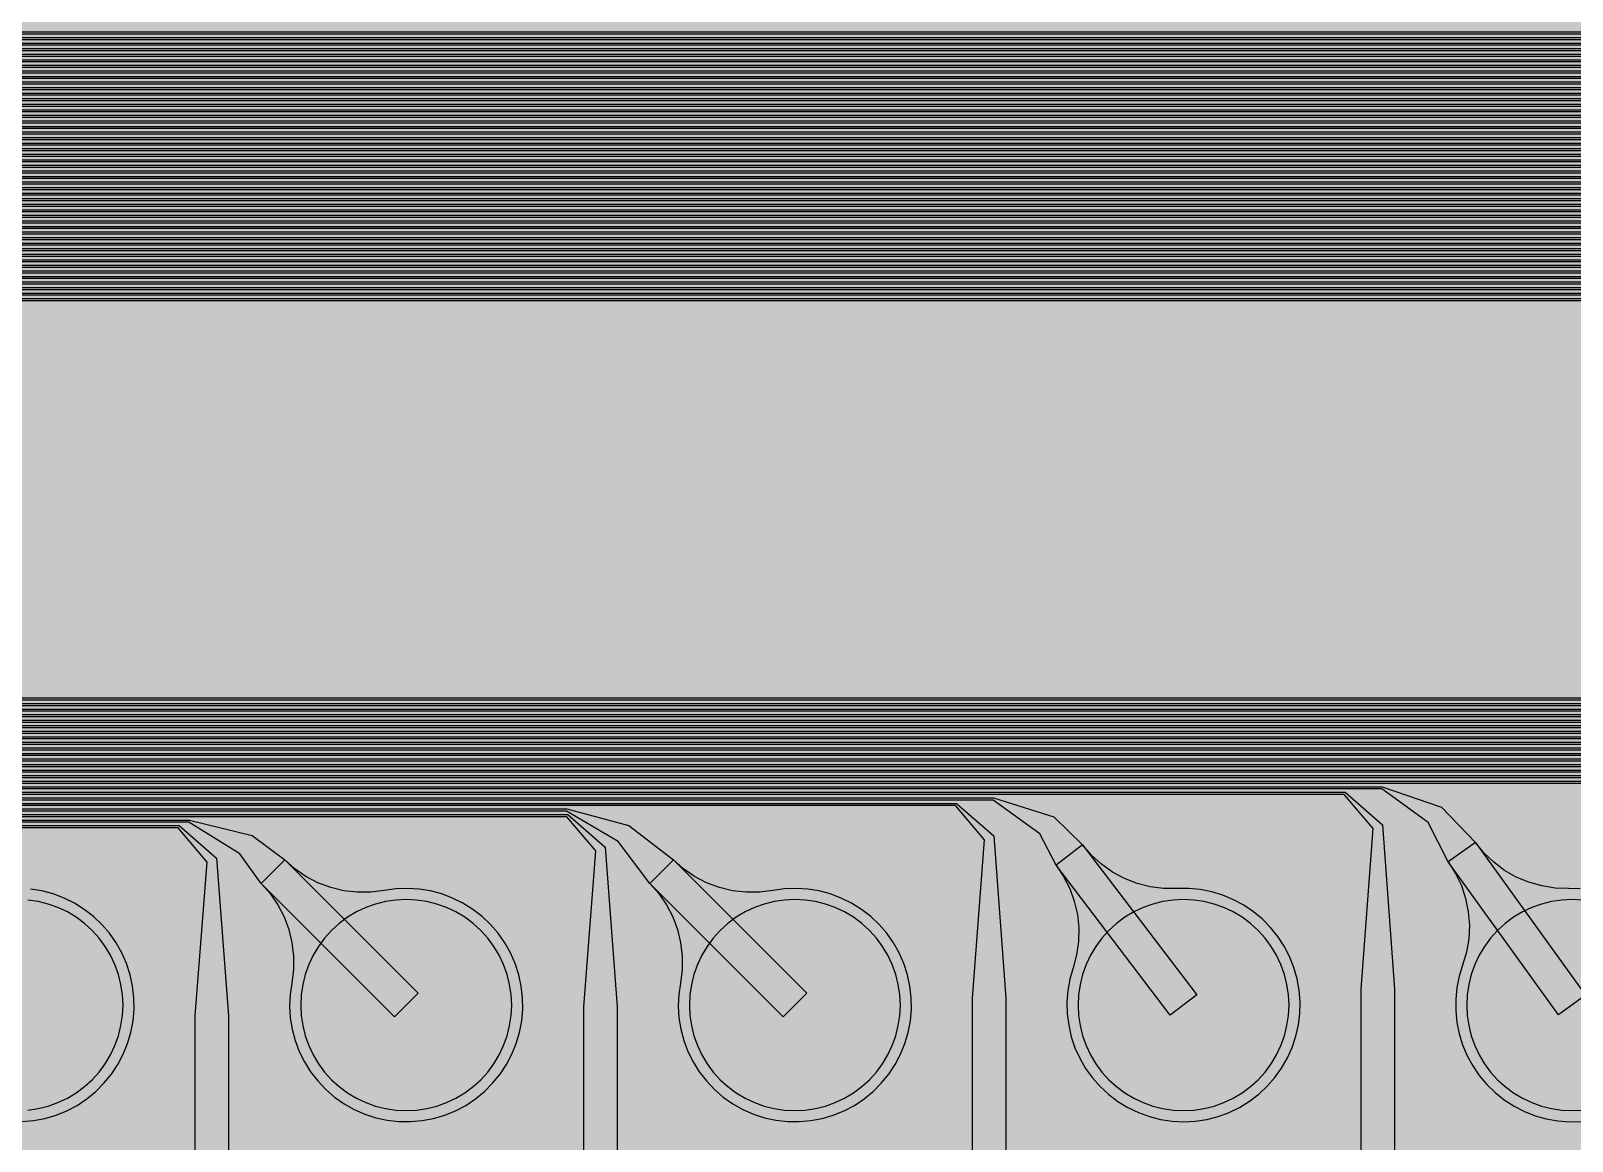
# Model space of a CAD drawing. Header units: metres. Extents: x -7220 to 10980, y -29667 to 1833.
# Drawn here: x -3995 to -2607, y -20165 to -19165 of the extents above; entities that cross this region are included whole.
import ezdxf

# ---------------------------------------------------------------- set-up
doc = ezdxf.new("R2010")
doc.units = ezdxf.units.M
for name, color, linetype in [('Metal1', 4, 'CONTINUOUS'), ('Polyimide', 7, 'CONTINUOUS'), ('Polyimide_Negative', 5, 'CONTINUOUS')]:
    doc.layers.add(name, color=color, linetype=linetype)

msp = doc.modelspace()

# ---------------------------------------------------------------- hatches: boundary and pattern name
at = {"layer": 'Polyimide'}
msp.add_hatch(color=7, dxfattribs=at).paths.add_polyline_path([(4099.4, -13861.6), (4142.6, -14152.8), (4214.2, -14438.4), (4313.4, -14715.5), (4439.2, -14981.7), (4590.6, -15234.2), (4766, -15470.7), (4963.7, -15688.8), (5181.8, -15886.5), (5418.3, -16061.9), (5670.8, -16213.3), (5936.9, -16339.1), (6214.1, -16438.3), (6499.7, -16509.9), (6790.9, -16553.1), (7085, -16567.5), (9980.4, -16567.5), (10058.8, -16571.4), (10136.4, -16582.9), (10212.6, -16601.9), (10286.5, -16628.4), (10357.5, -16662), (10424.8, -16702.3), (10487.9, -16749.1), (10546.1, -16801.8), (10598.8, -16860), (10645.6, -16923), (10685.9, -16990.4), (10719.5, -17061.4), (10745.9, -17135.3), (10765, -17211.4), (10776.5, -17289.1), (10780.4, -17367.5), (10780.4, -21957.3), (10741.6, -22012.9), (10706, -22070.6), (10673.6, -22130.1), (10644.5, -22191.4), (10618.9, -22254.2), (10596.8, -22318.2), (10578.3, -22383.5), (10563.4, -22449.6), (10552.2, -22516.5), (10544.7, -22583.8), (10541, -22651.5), (10541, -22719.3), (10544.7, -22787), (10552.2, -22854.4), (10563.4, -22921.2), (10578.3, -22987.4), (10596.8, -23052.6), (10618.9, -23116.7), (10644.5, -23179.5), (10673.6, -23240.7), (10706, -23300.3), (10741.6, -23357.9), (10780.4, -23413.5), (10780.4, -28667.5), (10776.5, -28745.9), (10765, -28823.6), (10745.9, -28899.7), (10719.5, -28973.6), (10685.9, -29044.6), (10645.6, -29112), (10598.8, -29175), (10546.1, -29233.2), (10487.9, -29285.9), (10424.8, -29332.7), (10357.5, -29373), (10286.5, -29406.6), (10212.6, -29433.1), (10136.4, -29452.1), (10058.8, -29463.6), (9980.4, -29467.5), (-6219.6, -29467.5), (-6298, -29463.6), (-6375.7, -29452.1), (-6451.9, -29433.1), (-6525.8, -29406.6), (-6596.7, -29373), (-6664.1, -29332.7), (-6727.1, -29285.9), (-6785.3, -29233.2), (-6838, -29175), (-6884.8, -29112), (-6925.2, -29044.6), (-6958.7, -28973.6), (-6985.2, -28899.7), (-7004.3, -28823.6), (-7015.8, -28745.9), (-7019.6, -28667.5), (-7019.6, -23426.3), (-6979.4, -23370.1), (-6942.3, -23311.6), (-6908.7, -23251.2), (-6878.5, -23189), (-6851.8, -23125.1), (-6828.8, -23059.9), (-6809.5, -22993.4), (-6794, -22926), (-6782.4, -22857.8), (-6774.6, -22789.1), (-6770.7, -22720), (-6770.7, -22650.8), (-6774.6, -22581.8), (-6782.4, -22513), (-6794, -22444.8), (-6809.5, -22377.4), (-6828.8, -22311), (-6851.8, -22245.7), (-6878.5, -22181.9), (-6908.7, -22119.7), (-6942.3, -22059.2), (-6979.4, -22000.8), (-7019.6, -21944.5), (-7019.6, -17367.5), (-7015.8, -17289.1), (-7004.3, -17211.4), (-6985.2, -17135.3), (-6958.7, -17061.4), (-6925.2, -16990.4), (-6884.8, -16923), (-6838, -16860), (-6785.3, -16801.8), (-6727.1, -16749.1), (-6664.1, -16702.3), (-6596.7, -16662), (-6525.8, -16628.4), (-6451.9, -16601.9), (-6375.7, -16582.9), (-6298, -16571.4), (-6219.6, -16567.5), (-3314, -16567.5), (-3019.9, -16553.1), (-2728.7, -16509.9), (-2443.1, -16438.3), (-2165.9, -16339.1), (-1899.8, -16213.3), (-1647.3, -16061.9), (-1410.8, -15886.5), (-1192.7, -15688.8), (-995, -15470.7), (-819.6, -15234.2), (-668.2, -14981.7), (-542.4, -14715.5), (-443.2, -14438.4), (-371.6, -14152.8), (-328.4, -13861.6), (-314, -13567.5), (-314, -13373.5), (-317.5, -13328.1), (-327.7, -13283.8), (-344.6, -13241.5), (-367.6, -13202.3), (-396.4, -13167), (-430.1, -13136.5), (-468, -13111.4), (-509.3, -13092.3), (-509.3, -13092.3), (-578.2, -13061.3), (-642.2, -13021.2), (-700.3, -12973), (-751.3, -12917.3), (-794.4, -12855.3), (-828.7, -12788.1), (-853.7, -12716.8), (-868.9, -12642.8), (-874, -12567.5), (-868.9, -12492.2), (-853.7, -12418.2), (-828.7, -12346.9), (-794.4, -12279.7), (-751.3, -12217.7), (-700.3, -12162), (-642.2, -12113.8), (-578.2, -12073.7), (-509.3, -12042.7), (-509.3, -12042.7), (-468, -12023.6), (-430.1, -11998.5), (-396.4, -11968), (-367.6, -11932.7), (-344.6, -11893.5), (-327.7, -11851.2), (-317.5, -11806.9), (-314, -11761.5), (-314, -11074.3), (-317.5, -11028.9), (-327.7, -10984.6), (-344.6, -10942.4), (-367.6, -10903.1), (-396.4, -10867.8), (-430.1, -10837.3), (-468, -10812.2), (-509.3, -10793.2), (-509.3, -10793.2), (-578.2, -10762.1), (-642.2, -10722.1), (-700.3, -10673.8), (-751.3, -10618.1), (-794.4, -10556.1), (-828.7, -10488.9), (-853.7, -10417.6), (-868.9, -10343.7), (-874, -10268.3), (-868.9, -10193), (-853.7, -10119), (-828.7, -10047.8), (-794.4, -9980.5), (-751.3, -9918.5), (-700.3, -9862.9), (-642.2, -9814.6), (-578.2, -9774.6), (-509.3, -9743.5), (-509.3, -9743.5), (-468, -9724.5), (-430.1, -9699.4), (-396.4, -9668.8), (-367.6, -9633.5), (-344.6, -9594.3), (-327.7, -9552), (-317.5, -9507.7), (-314, -9462.4), (-314, -8775.1), (-317.5, -8729.8), (-327.7, -8685.5), (-344.6, -8643.2), (-367.6, -8604), (-396.4, -8568.7), (-430.1, -8538.1), (-468, -8513), (-509.3, -8494), (-509.3, -8494), (-578.2, -8462.9), (-642.2, -8422.9), (-700.3, -8374.6), (-751.3, -8319), (-794.4, -8257), (-828.7, -8189.7), (-853.7, -8118.5), (-868.9, -8044.5), (-874, -7969.2), (-868.9, -7893.8), (-853.7, -7819.9), (-828.7, -7748.6), (-794.4, -7681.4), (-751.3, -7619.4), (-700.3, -7563.7), (-642.2, -7515.4), (-578.2, -7475.4), (-509.3, -7444.3), (-509.3, -7444.3), (-468, -7425.3), (-430.1, -7400.2), (-396.4, -7369.7), (-367.6, -7334.4), (-344.6, -7295.1), (-327.7, -7252.9), (-317.5, -7208.6), (-314, -7163.2), (-314, -6476), (-317.5, -6430.6), (-327.7, -6386.3), (-344.6, -6344), (-367.6, -6304.8), (-396.4, -6269.5), (-430.1, -6239), (-468, -6213.9), (-509.3, -6194.8), (-509.3, -6194.8), (-578.2, -6163.8), (-642.2, -6123.7), (-700.3, -6075.5), (-751.3, -6019.8), (-794.4, -5957.8), (-828.7, -5890.6), (-853.7, -5819.3), (-868.9, -5745.3), (-874, -5670), (-868.9, -5594.7), (-853.7, -5520.7), (-828.7, -5449.4), (-794.4, -5382.2), (-751.3, -5320.2), (-700.3, -5264.5), (-642.2, -5216.3), (-578.2, -5176.2), (-509.3, -5145.2), (-509.3, -5145.2), (-468, -5126.1), (-430.1, -5101), (-396.4, -5070.5), (-367.6, -5035.2), (-344.6, -4996), (-327.7, -4953.7), (-317.5, -4909.4), (-314, -4864), (-314, 380), (-314, 1532.5), (-269, 1532.5), (-268.8, 1525.6), (-268.1, 1518.8), (-267, 1512), (-265.4, 1505.3), (-263.4, 1498.7), (-261, 1492.3), (-258.2, 1486.1), (-254.9, 1480), (-251.3, 1474.2), (-247.3, 1468.6), (-242.9, 1463.3), (-238.2, 1458.3), (-233.2, 1453.6), (-227.9, 1449.2), (-222.3, 1445.2), (-216.5, 1441.6), (-210.4, 1438.3), (-204.2, 1435.5), (-197.8, 1433.1), (-191.2, 1431.1), (-184.5, 1429.5), (-177.7, 1428.4), (-170.9, 1427.7), (-164, 1427.5), (-157.1, 1427.7), (-150.3, 1428.4), (-143.5, 1429.5), (-136.8, 1431.1), (-130.2, 1433.1), (-123.8, 1435.5), (-117.6, 1438.3), (-111.5, 1441.6), (-105.7, 1445.2), (-100.1, 1449.2), (-94.8, 1453.6), (-89.8, 1458.3), (-85.1, 1463.3), (-80.7, 1468.6), (-76.7, 1474.2), (-73.1, 1480), (-69.8, 1486.1), (-67, 1492.3), (-64.6, 1498.7), (-62.6, 1505.3), (-61, 1512), (-59.9, 1518.8), (-59.2, 1525.6), (-59, 1532.5), (1786, 1532.5), (3835, 1532.5), (3835.2, 1539), (3835.9, 1545.6), (3836.9, 1552), (3838.4, 1558.4), (3840.3, 1564.6), (3842.6, 1570.8), (3845.3, 1576.7), (3848.4, 1582.5), (3851.9, 1588.1), (3855.7, 1593.4), (3859.8, 1598.4), (3864.3, 1603.2), (3869.1, 1607.7), (3874.1, 1611.8), (3879.4, 1615.6), (3885, 1619.1), (3890.8, 1622.2), (3896.7, 1624.9), (3902.9, 1627.2), (3909.1, 1629.1), (3915.5, 1630.6), (3921.9, 1631.6), (3928.5, 1632.3), (3935, 1632.5), (3941.5, 1632.3), (3948.1, 1631.6), (3954.5, 1630.6), (3960.9, 1629.1), (3967.1, 1627.2), (3973.3, 1624.9), (3979.2, 1622.2), (3985, 1619.1), (3990.6, 1615.6), (3995.9, 1611.8), (4000.9, 1607.7), (4005.7, 1603.2), (4010.2, 1598.4), (4014.3, 1593.4), (4018.1, 1588.1), (4021.6, 1582.5), (4024.7, 1576.7), (4027.4, 1570.8), (4029.7, 1564.6), (4031.6, 1558.4), (4033.1, 1552), (4034.1, 1545.6), (4034.8, 1539), (4035, 1532.5), (4085, 1532.5), (4085, 380), (4085, 330), (4085, -4864), (4088.5, -4909.4), (4098.7, -4953.7), (4115.6, -4996), (4138.6, -5035.2), (4167.4, -5070.5), (4201.1, -5101), (4239, -5126.1), (4280.3, -5145.2), (4280.3, -5145.2), (4349.2, -5176.2), (4413.2, -5216.3), (4471.3, -5264.5), (4522.3, -5320.2), (4565.4, -5382.2), (4599.7, -5449.4), (4624.7, -5520.7), (4639.9, -5594.7), (4645, -5670), (4639.9, -5745.3), (4624.7, -5819.3), (4599.7, -5890.6), (4565.4, -5957.8), (4522.3, -6019.8), (4471.3, -6075.5), (4413.2, -6123.7), (4349.2, -6163.8), (4280.3, -6194.8), (4239, -6213.9), (4201.1, -6239), (4167.4, -6269.5), (4138.6, -6304.8), (4115.6, -6344), (4098.7, -6386.3), (4088.5, -6430.6), (4085, -6476), (4085, -13567.5), (4099.4, -13861.6)])

# ---------------------------------------------------------------- linework, layer by layer
at = {"layer": 'Metal1'}
for points in [[(918.9, -18191.7), (918.9, -19377.9), (888.3, -19408.5), (-6017.5, -19408.5), (-6048.1, -19377.9), (-6048.1, -16796.6)], [(-6046.1, -16797.4), (-6046.1, -19377.1), (-6016.7, -19406.5), (887.5, -19406.5), (916.9, -19377.1), (916.9, -18191.7)], [(913.9, -18191.7), (913.9, -19372.9), (883.3, -19403.5), (-6012.5, -19403.5), (-6043.1, -19372.9), (-6043.1, -16801.6)], [(-6041.1, -16802.4), (-6041.1, -19372.1), (-6011.7, -19401.5), (882.5, -19401.5), (911.9, -19372.1), (911.9, -18191.7)], [(908.9, -18191.7), (908.9, -19367.9), (878.3, -19398.5), (-6007.5, -19398.5), (-6038.1, -19367.9), (-6038.1, -16806.6)], [(-6036.1, -16807.4), (-6036.1, -19367.1), (-6006.7, -19396.5), (877.5, -19396.5), (906.9, -19367.1), (906.9, -18191.7)], [(903.9, -18191.7), (903.9, -19362.9), (873.3, -19393.5), (-6002.5, -19393.5), (-6033.1, -19362.9), (-6033.1, -16811.6)], [(-6031.1, -16812.4), (-6031.1, -19362.1), (-6001.7, -19391.5), (872.5, -19391.5), (901.9, -19362.1), (901.9, -18191.7)], [(898.9, -18191.7), (898.9, -19357.9), (868.3, -19388.5), (-5997.5, -19388.5), (-6028.1, -19357.9), (-6028.1, -16816.6)], [(-6026.1, -16817.4), (-6026.1, -19357.1), (-5996.7, -19386.5), (867.5, -19386.5), (896.9, -19357.1), (896.9, -18191.7)], [(893.9, -18191.7), (893.9, -19352.9), (863.3, -19383.5), (-5992.5, -19383.5), (-6023.1, -19352.9), (-6023.1, -16821.6)], [(-6021.1, -16822.4), (-6021.1, -19352.1), (-5991.7, -19381.5), (862.5, -19381.5), (891.9, -19352.1), (891.9, -18191.7)], [(888.9, -18191.7), (888.9, -19347.9), (858.3, -19378.5), (-5987.5, -19378.5), (-6018.1, -19347.9), (-6018.1, -16826.6)], [(-6016.1, -16827.4), (-6016.1, -19347.1), (-5986.7, -19376.5), (857.5, -19376.5), (886.9, -19347.1), (886.9, -18191.7)], [(883.9, -18191.7), (883.9, -19342.9), (853.3, -19373.5), (-5982.5, -19373.5), (-6013.1, -19342.9), (-6013.1, -16831.6)], [(-6011.1, -16832.4), (-6011.1, -19342.1), (-5981.7, -19371.5), (852.5, -19371.5), (881.9, -19342.1), (881.9, -18191.7)], [(878.9, -18191.7), (878.9, -19337.9), (848.3, -19368.5), (-5977.5, -19368.5), (-6008.1, -19337.9), (-6008.1, -16836.6)], [(-6006.1, -16837.4), (-6006.1, -19337.1), (-5976.7, -19366.5), (847.5, -19366.5), (876.9, -19337.1), (876.9, -18191.7)], [(873.9, -18191.7), (873.9, -19332.9), (843.3, -19363.5), (-5972.5, -19363.5), (-6003.1, -19332.9), (-6003.1, -16841.6)], [(-6001.1, -16842.4), (-6001.1, -19332.1), (-5971.7, -19361.5), (842.5, -19361.5), (871.9, -19332.1), (871.9, -18191.7)], [(868.9, -18191.7), (868.9, -19327.9), (838.3, -19358.5), (-5967.5, -19358.5), (-5998.1, -19327.9), (-5998.1, -16846.6)], [(-5996.1, -16847.4), (-5996.1, -19327.1), (-5966.7, -19356.5), (837.5, -19356.5), (866.9, -19327.1), (866.9, -18191.7)], [(863.9, -18191.7), (863.9, -19322.9), (833.3, -19353.5), (-5962.5, -19353.5), (-5993.1, -19322.9), (-5993.1, -16851.6)], [(-5991.1, -16852.4), (-5991.1, -19322.1), (-5961.7, -19351.5), (832.5, -19351.5), (861.9, -19322.1), (861.9, -18191.7)], [(858.9, -18191.7), (858.9, -19317.9), (828.3, -19348.5), (-5957.5, -19348.5), (-5988.1, -19317.9), (-5988.1, -16856.6)], [(-5986.1, -16857.4), (-5986.1, -19317.1), (-5956.7, -19346.5), (827.5, -19346.5), (856.9, -19317.1), (856.9, -18191.7)], [(853.9, -18191.7), (853.9, -19312.9), (823.3, -19343.5), (-5952.5, -19343.5), (-5983.1, -19312.9), (-5983.1, -16861.6)], [(-5981.1, -16862.4), (-5981.1, -19312.1), (-5951.7, -19341.5), (822.5, -19341.5), (851.9, -19312.1), (851.9, -18191.7)], [(848.9, -18191.7), (848.9, -19307.9), (818.3, -19338.5), (-5947.5, -19338.5), (-5978.1, -19307.9), (-5978.1, -16866.6)], [(-5976.1, -16867.4), (-5976.1, -19307.1), (-5946.7, -19336.5), (817.5, -19336.5), (846.9, -19307.1), (846.9, -18191.7)], [(843.9, -18191.7), (843.9, -19302.9), (813.3, -19333.5), (-5942.5, -19333.5), (-5973.1, -19302.9), (-5973.1, -16871.6)], [(-5971.1, -16872.4), (-5971.1, -19302.1), (-5941.7, -19331.5), (812.5, -19331.5), (841.9, -19302.1), (841.9, -18191.7)], [(838.9, -18191.7), (838.9, -19297.9), (808.3, -19328.5), (-5937.5, -19328.5), (-5968.1, -19297.9), (-5968.1, -16876.6)], [(-5966.1, -16877.4), (-5966.1, -19297.1), (-5936.7, -19326.5), (807.5, -19326.5), (836.9, -19297.1), (836.9, -18191.7)], [(833.9, -18191.7), (833.9, -19292.9), (803.3, -19323.5), (-5932.5, -19323.5), (-5963.1, -19292.9), (-5963.1, -16881.6)], [(-5961.1, -16882.4), (-5961.1, -19292.1), (-5931.7, -19321.5), (802.5, -19321.5), (831.9, -19292.1), (831.9, -18191.7)], [(828.9, -18191.7), (828.9, -19287.9), (798.3, -19318.5), (-5927.5, -19318.5), (-5958.1, -19287.9), (-5958.1, -16886.6)], [(-5956.1, -16887.4), (-5956.1, -19287.1), (-5926.7, -19316.5), (797.5, -19316.5), (826.9, -19287.1), (826.9, -18191.7)], [(823.9, -18191.7), (823.9, -19282.9), (793.3, -19313.5), (-5922.5, -19313.5), (-5953.1, -19282.9), (-5953.1, -16891.6)], [(-5951.1, -16892.4), (-5951.1, -19282.1), (-5921.7, -19311.5), (792.5, -19311.5), (821.9, -19282.1), (821.9, -18191.7)], [(818.9, -18191.7), (818.9, -19277.9), (788.3, -19308.5), (-5917.5, -19308.5), (-5948.1, -19277.9), (-5948.1, -16896.6)], [(-5946.1, -16897.4), (-5946.1, -19277.1), (-5916.7, -19306.5), (787.5, -19306.5), (816.9, -19277.1), (816.9, -18191.7)], [(813.9, -18191.7), (813.9, -19272.9), (783.3, -19303.5), (-5912.5, -19303.5), (-5943.1, -19272.9), (-5943.1, -16901.6)], [(-5941.1, -16902.4), (-5941.1, -19272.1), (-5911.7, -19301.5), (782.5, -19301.5), (811.9, -19272.1), (811.9, -18191.7)], [(808.9, -18191.7), (808.9, -19267.9), (778.3, -19298.5), (-5907.5, -19298.5), (-5938.1, -19267.9), (-5938.1, -16906.6)], [(-5936.1, -16907.4), (-5936.1, -19267.1), (-5906.7, -19296.5), (777.5, -19296.5), (806.9, -19267.1), (806.9, -18191.7)], [(803.9, -18191.7), (803.9, -19262.9), (773.3, -19293.5), (-5902.5, -19293.5), (-5933.1, -19262.9), (-5933.1, -16911.6)], [(-5931.1, -16912.4), (-5931.1, -19262.1), (-5901.7, -19291.5), (772.5, -19291.5), (801.9, -19262.1), (801.9, -18191.7)], [(798.9, -18191.7), (798.9, -19257.9), (768.3, -19288.5), (-5897.5, -19288.5), (-5928.1, -19257.9), (-5928.1, -16916.6)], [(-5926.1, -16917.4), (-5926.1, -19257.1), (-5896.7, -19286.5), (767.5, -19286.5), (796.9, -19257.1), (796.9, -18191.7)], [(793.9, -18191.7), (793.9, -19252.9), (763.3, -19283.5), (-5892.5, -19283.5), (-5923.1, -19252.9), (-5923.1, -16921.6)], [(-5921.1, -16922.4), (-5921.1, -19252.1), (-5891.7, -19281.5), (762.5, -19281.5), (791.9, -19252.1), (791.9, -18191.7)], [(788.9, -18191.7), (788.9, -19247.9), (758.3, -19278.5), (-5887.5, -19278.5), (-5918.1, -19247.9), (-5918.1, -16926.6)], [(-5916.1, -16927.4), (-5916.1, -19247.1), (-5886.7, -19276.5), (757.5, -19276.5), (786.9, -19247.1), (786.9, -18191.7)], [(783.9, -18191.7), (783.9, -19242.9), (753.3, -19273.5), (-5882.5, -19273.5), (-5913.1, -19242.9), (-5913.1, -16931.6)], [(-5911.1, -16932.4), (-5911.1, -19242.1), (-5881.7, -19271.5), (752.5, -19271.5), (781.9, -19242.1), (781.9, -18191.7)], [(778.9, -18191.7), (778.9, -19237.9), (748.3, -19268.5), (-5877.5, -19268.5), (-5908.1, -19237.9), (-5908.1, -16936.6)], [(-5906.1, -16937.4), (-5906.1, -19237.1), (-5876.7, -19266.5), (747.5, -19266.5), (776.9, -19237.1), (776.9, -18191.7)], [(773.9, -18191.7), (773.9, -19232.9), (743.3, -19263.5), (-5872.5, -19263.5), (-5903.1, -19232.9), (-5903.1, -16941.6)], [(-5901.1, -16942.4), (-5901.1, -19232.1), (-5871.7, -19261.5), (742.5, -19261.5), (771.9, -19232.1), (771.9, -18191.7)], [(768.9, -18191.7), (768.9, -19227.9), (738.3, -19258.5), (-5867.5, -19258.5), (-5898.1, -19227.9), (-5898.1, -16946.6)], [(-5896.1, -16947.4), (-5896.1, -19227.1), (-5866.7, -19256.5), (737.5, -19256.5), (766.9, -19227.1), (766.9, -18191.7)], [(763.9, -18191.7), (763.9, -19222.9), (733.3, -19253.5), (-5862.5, -19253.5), (-5893.1, -19222.9), (-5893.1, -16951.6)], [(-5891.1, -16952.4), (-5891.1, -19222.1), (-5861.7, -19251.5), (732.5, -19251.5), (761.9, -19222.1), (761.9, -18191.7)], [(758.9, -18191.7), (758.9, -19217.9), (728.3, -19248.5), (-5857.5, -19248.5), (-5888.1, -19217.9), (-5888.1, -17921.6)], [(-5886.1, -17922.4), (-5886.1, -19217.1), (-5856.7, -19246.5), (727.5, -19246.5), (756.9, -19217.1), (756.9, -18191.7)], [(753.9, -18191.7), (753.9, -19212.9), (723.3, -19243.5), (-5852.5, -19243.5), (-5883.1, -19212.9), (-5883.1, -17926.6)], [(-5881.1, -17927.4), (-5881.1, -19212.1), (-5851.7, -19241.5), (722.5, -19241.5), (751.9, -19212.1), (751.9, -18191.7)], [(748.9, -18191.7), (748.9, -19207.9), (718.3, -19238.5), (-5847.5, -19238.5), (-5878.1, -19207.9), (-5878.1, -17931.6)], [(-5876.1, -17932.4), (-5876.1, -19207.1), (-5846.7, -19236.5), (717.5, -19236.5), (746.9, -19207.1), (746.9, -18191.7)], [(743.9, -18191.7), (743.9, -19202.9), (713.3, -19233.5), (-5842.5, -19233.5), (-5873.1, -19202.9), (-5873.1, -17936.6)], [(-5871.1, -17937.4), (-5871.1, -19202.1), (-5841.7, -19231.5), (712.5, -19231.5), (741.9, -19202.1), (741.9, -18191.7)], [(738.9, -18191.7), (738.9, -19197.9), (708.3, -19228.5), (-5837.5, -19228.5), (-5868.1, -19197.9), (-5868.1, -17941.6)], [(-5866.1, -17942.4), (-5866.1, -19197.1), (-5836.7, -19226.5), (707.5, -19226.5), (736.9, -19197.1), (736.9, -18191.7)], [(733.9, -18191.7), (733.9, -19192.9), (703.3, -19223.5), (-5832.5, -19223.5), (-5863.1, -19192.9), (-5863.1, -17946.6)], [(-5861.1, -17947.4), (-5861.1, -19192.1), (-5831.7, -19221.5), (702.5, -19221.5), (731.9, -19192.1), (731.9, -18191.7)], [(728.9, -18191.7), (728.9, -19187.9), (698.3, -19218.5), (-5827.5, -19218.5), (-5858.1, -19187.9), (-5858.1, -17951.6)], [(-5856.1, -17952.4), (-5856.1, -19187.1), (-5826.7, -19216.5), (697.5, -19216.5), (726.9, -19187.1), (726.9, -18191.7)], [(723.9, -18191.7), (723.9, -19182.9), (693.3, -19213.5), (-5822.5, -19213.5), (-5853.1, -19182.9), (-5853.1, -17956.6)], [(-5851.1, -17957.4), (-5851.1, -19182.1), (-5821.7, -19211.5), (692.5, -19211.5), (721.9, -19182.1), (721.9, -18191.7)], [(718.9, -18191.7), (718.9, -19177.9), (688.3, -19208.5), (-5817.5, -19208.5), (-5848.1, -19177.9), (-5848.1, -17961.6)], [(-5846.1, -17962.4), (-5846.1, -19177.1), (-5816.7, -19206.5), (687.5, -19206.5), (716.9, -19177.1), (716.9, -18191.7)], [(713.9, -18191.7), (713.9, -19172.9), (683.3, -19203.5), (-5812.5, -19203.5), (-5843.1, -19172.9), (-5843.1, -17966.6)], [(-5841.1, -17967.4), (-5841.1, -19172.1), (-5811.7, -19201.5), (682.5, -19201.5), (711.9, -19172.1), (711.9, -18191.7)], [(708.9, -18191.7), (708.9, -19167.9), (678.3, -19198.5), (-5807.5, -19198.5), (-5838.1, -19167.9), (-5838.1, -17971.6)], [(-5836.1, -17972.4), (-5836.1, -19167.1), (-5806.7, -19196.5), (677.5, -19196.5), (706.9, -19167.1), (706.9, -18191.7)], [(1238.9, -18191.7), (1238.9, -22377.9), (1208.3, -22408.5), (-6017.5, -22408.5), (-6048.1, -22377.9), (-6048.1, -19796.6), (-6017.5, -19766), (21.9, -19766), (69.5, -19789.8), (128.8, -19884.6), (206.2, -20035.7), (179.5, -20049.3), (102.1, -19898.3), (61.2, -19797.5), (21.4, -19768), (-6016.7, -19768), (-6046.1, -19797.4), (-6046.1, -22377.1), (-6016.7, -22406.5), (1207.5, -22406.5), (1236.9, -22377.1), (1236.9, -18191.7)], [(1233.9, -18191.7), (1233.9, -22372.9), (1203.3, -22403.5), (-6012.5, -22403.5), (-6043.1, -22372.9), (-6043.1, -19801.6), (-6012.5, -19771), (-11.7, -19771), (21.8, -19800.4), (32.9, -19964.2), (32.9, -20782.5), (2.9, -20782.5), (2.9, -19964.2), (14, -19803.6), (-12.5, -19773), (-6011.7, -19773), (-6041.1, -19802.4), (-6041.1, -22372.1), (-6011.7, -22401.5), (1202.5, -22401.5), (1231.9, -22372.1), (1231.9, -18191.7)], [(1228.9, -18191.7), (1228.9, -22367.9), (1198.3, -22398.5), (-6007.5, -22398.5), (-6038.1, -22367.9), (-6038.1, -19806.6), (-6007.5, -19776), (-328.1, -19776), (-279.9, -19799.4), (-223.6, -19885.6), (-143.9, -20035.5), (-170.4, -20049.5), (-250.1, -19899.7), (-288.6, -19807.6), (-328.6, -19778), (-6006.7, -19778), (-6036.1, -19807.4), (-6036.1, -22367.1), (-6006.7, -22396.5), (1197.5, -22396.5), (1226.9, -22367.1), (1226.9, -18191.7)], [(1223.9, -18191.7), (1223.9, -22362.9), (1193.3, -22393.5), (-6002.5, -22393.5), (-6033.1, -22362.9), (-6033.1, -19811.6), (-6002.5, -19781), (-361.7, -19781), (-328.2, -19810.4), (-317.1, -19972.2), (-317.1, -20782.5), (-347.1, -20782.5), (-347.1, -19972.2), (-336.1, -19813.6), (-362.5, -19783), (-6001.7, -19783), (-6031.1, -19812.4), (-6031.1, -22362.1), (-6001.7, -22391.5), (1192.5, -22391.5), (1221.9, -22362.1), (1221.9, -18191.7)], [(1218.9, -18191.7), (1218.9, -22357.9), (1188.3, -22388.5), (-5997.5, -22388.5), (-6028.1, -22357.9), (-6028.1, -19816.6), (-5997.5, -19786), (-678.1, -19786), (-629.3, -19808.9), (-576.1, -19886.7), (-494, -20035.2), (-520.3, -20049.8), (-602.3, -19901.2), (-638.3, -19817.6), (-678.6, -19788), (-5996.7, -19788), (-6026.1, -19817.4), (-6026.1, -22357.1), (-5996.7, -22386.5), (1187.5, -22386.5), (1216.9, -22357.1), (1216.9, -18191.7)], [(1213.9, -18191.7), (1213.9, -22352.9), (1183.3, -22383.5), (-5992.5, -22383.5), (-6023.1, -22352.9), (-6023.1, -19821.6), (-5992.5, -19791), (-711.7, -19791), (-678.2, -19820.4), (-667.1, -19980.2), (-667.1, -20782.5), (-697.1, -20782.5), (-697.1, -19980.2), (-686.1, -19823.6), (-712.5, -19793), (-5991.7, -19793), (-6021.1, -19822.4), (-6021.1, -22352.1), (-5991.7, -22381.5), (1182.5, -22381.5), (1211.9, -22352.1), (1211.9, -18191.7)], [(1208.9, -18191.7), (1208.9, -22347.9), (1178.3, -22378.5), (-5987.5, -22378.5), (-6018.1, -22347.9), (-6018.1, -19826.6), (-5987.5, -19796), (-1028.1, -19796), (-978.7, -19818.3), (-928.7, -19887.9), (-844.1, -20035), (-870.1, -20050), (-954.7, -19902.9), (-988, -19827.7), (-1028.6, -19798), (-5986.7, -19798), (-6016.1, -19827.4), (-6016.1, -22347.1), (-5986.7, -22376.5), (1177.5, -22376.5), (1206.9, -22347.1), (1206.9, -18191.7)], [(1203.9, -18191.7), (1203.9, -22342.9), (1173.3, -22373.5), (-5982.5, -22373.5), (-6013.1, -22342.9), (-6013.1, -19831.6), (-5982.5, -19801), (-1061.7, -19801), (-1028.1, -19830.3), (-1017.1, -19988.2), (-1017.1, -20782.5), (-1047.1, -20782.5), (-1047.1, -19988.2), (-1036.1, -19833.7), (-1062.5, -19803), (-5981.7, -19803), (-6011.1, -19832.4), (-6011.1, -22342.1), (-5981.7, -22371.5), (1172.5, -22371.5), (1201.9, -22342.1), (1201.9, -18191.7)], [(1198.9, -18191.7), (1198.9, -22337.9), (1168.3, -22368.5), (-5977.5, -22368.5), (-6008.1, -22337.9), (-6008.1, -19836.6), (-5977.5, -19806), (-1378.1, -19806), (-1328, -19827.7), (-1281.5, -19889.2), (-1194.3, -20034.8), (-1220, -20050.2), (-1307.3, -19904.7), (-1337.8, -19837.7), (-1378.6, -19808), (-5976.7, -19808), (-6006.1, -19837.4), (-6006.1, -22337.1), (-5976.7, -22366.5), (1167.5, -22366.5), (1196.9, -22337.1), (1196.9, -18191.7)], [(1193.9, -18191.7), (1193.9, -22332.9), (1163.3, -22363.5), (-5972.5, -22363.5), (-6003.1, -22332.9), (-6003.1, -19841.6), (-5972.5, -19811), (-1411.7, -19811), (-1378.1, -19840.3), (-1367.1, -19996.2), (-1367.1, -20782.5), (-1397.1, -20782.5), (-1397.1, -19996.2), (-1386.1, -19843.7), (-1412.5, -19813), (-5971.7, -19813), (-6001.1, -19842.4), (-6001.1, -22332.1), (-5971.7, -22361.5), (1162.5, -22361.5), (1191.9, -22332.1), (1191.9, -18191.7)], [(1188.9, -18191.7), (1188.9, -22327.9), (1158.3, -22358.5), (-5967.5, -22358.5), (-5998.1, -22327.9), (-5998.1, -19846.6), (-5967.5, -19816), (-1728.1, -19816), (-1677.3, -19837), (-1634.5, -19890.7), (-1544.4, -20034.5), (-1569.8, -20050.5), (-1659.9, -19906.6), (-1687.5, -19847.8), (-1728.6, -19818), (-5966.7, -19818), (-5996.1, -19847.4), (-5996.1, -22327.1), (-5966.7, -22356.5), (1157.5, -22356.5), (1186.9, -22327.1), (1186.9, -18191.7)], [(1183.9, -18191.7), (1183.9, -22322.9), (1153.3, -22353.5), (-5962.5, -22353.5), (-5993.1, -22322.9), (-5993.1, -19851.6), (-5962.5, -19821), (-1761.7, -19821), (-1728.1, -19850.3), (-1717.1, -20004.2), (-1717.1, -20782.5), (-1747.1, -20782.5), (-1747.1, -20004.2), (-1736.2, -19853.7), (-1762.5, -19823), (-5961.7, -19823), (-5991.1, -19852.4), (-5991.1, -22322.1), (-5961.7, -22351.5), (1152.5, -22351.5), (1181.9, -22322.1), (1181.9, -18191.7)], [(1178.9, -18191.7), (1178.9, -22317.9), (1148.3, -22348.5), (-5957.5, -22348.5), (-5988.1, -22317.9), (-5988.1, -19856.6), (-5957.5, -19826), (-2078.1, -19826), (-2026.5, -19846.3), (-1987.6, -19892.3), (-1894.6, -20034.3), (-1919.7, -20050.7), (-2012.7, -19908.8), (-2037.3, -19857.9), (-2078.6, -19828), (-5956.7, -19828), (-5986.1, -19857.4), (-5986.1, -22317.1), (-5956.7, -22346.5), (1147.5, -22346.5), (1176.9, -22317.1), (1176.9, -18191.7)], [(1173.9, -18191.7), (1173.9, -22312.9), (1143.3, -22343.5), (-5952.5, -22343.5), (-5983.1, -22312.9), (-5983.1, -19861.6), (-5952.5, -19831), (-2111.7, -19831), (-2078, -19860.3), (-2067.1, -20012.2), (-2067.1, -20782.5), (-2097.1, -20782.5), (-2097.1, -20012.2), (-2086.2, -19863.7), (-2112.5, -19833), (-5951.7, -19833), (-5981.1, -19862.4), (-5981.1, -22312.1), (-5951.7, -22341.5), (1142.5, -22341.5), (1171.9, -22312.1), (1171.9, -18191.7)], [(1168.9, -18191.7), (1168.9, -22307.9), (1138.3, -22338.5), (-5947.5, -22338.5), (-5978.1, -22307.9), (-5978.1, -19866.6), (-5947.5, -19836), (-2428.1, -19836), (-2375.7, -19855.4), (-2340.9, -19894.1), (-2244.8, -20034), (-2269.5, -20051), (-2365.6, -19911.1), (-2387, -19868.1), (-2428.6, -19838), (-5946.7, -19838), (-5976.1, -19867.4), (-5976.1, -22307.1), (-5946.7, -22336.5), (1137.5, -22336.5), (1166.9, -22307.1), (1166.9, -18191.7)], [(1163.9, -18191.7), (1163.9, -22302.9), (1133.3, -22333.5), (-5942.5, -22333.5), (-5973.1, -22302.9), (-5973.1, -19871.6), (-5942.5, -19841), (-2461.7, -19841), (-2428, -19870.3), (-2417.1, -20020.2), (-2417.1, -20782.5), (-2447.1, -20782.5), (-2447.1, -20020.2), (-2436.2, -19873.7), (-2462.5, -19843), (-5941.7, -19843), (-5971.1, -19872.4), (-5971.1, -22302.1), (-5941.7, -22331.5), (1132.5, -22331.5), (1161.9, -22302.1), (1161.9, -18191.7)], [(1158.9, -18191.7), (1158.9, -22297.9), (1128.3, -22328.5), (-5937.5, -22328.5), (-5968.1, -22297.9), (-5968.1, -19876.6), (-5937.5, -19846), (-2778.1, -19846), (-2724.8, -19864.4), (-2694.3, -19896.1), (-2595, -20033.7), (-2619.3, -20051.3), (-2718.7, -19913.7), (-2736.7, -19878.3), (-2778.6, -19848), (-5936.7, -19848), (-5966.1, -19877.4), (-5966.1, -22297.1), (-5936.7, -22326.5), (1127.5, -22326.5), (1156.9, -22297.1), (1156.9, -18191.7)], [(1153.9, -18191.7), (1153.9, -22292.9), (1123.3, -22323.5), (-5932.5, -22323.5), (-5963.1, -22292.9), (-5963.1, -19881.6), (-5932.5, -19851), (-2811.7, -19851), (-2778, -19880.3), (-2767.1, -20028.2), (-2767.1, -20782.5), (-2797.1, -20782.5), (-2797.1, -20028.2), (-2786.3, -19883.7), (-2812.5, -19853), (-5931.7, -19853), (-5961.1, -19882.4), (-5961.1, -22292.1), (-5931.7, -22321.5), (1122.5, -22321.5), (1151.9, -22292.1), (1151.9, -18191.7)], [(1148.9, -18191.7), (1148.9, -22287.9), (1118.3, -22318.5), (-5927.5, -22318.5), (-5958.1, -22287.9), (-5958.1, -19886.6), (-5927.5, -19856), (-3128.1, -19856), (-3073.9, -19873.2), (-3048, -19898.4), (-2945.2, -20033.4), (-2969.1, -20051.6), (-3071.9, -19916.6), (-3086.5, -19888.5), (-3128.6, -19858), (-5926.7, -19858), (-5956.1, -19887.4), (-5956.1, -22287.1), (-5926.7, -22316.5), (1117.5, -22316.5), (1146.9, -22287.1), (1146.9, -18191.7)], [(1143.9, -18191.7), (1143.9, -22282.9), (1113.3, -22313.5), (-5922.5, -22313.5), (-5953.1, -22282.9), (-5953.1, -19891.6), (-5922.5, -19861), (-3161.7, -19861), (-3127.9, -19890.3), (-3117.1, -20036.2), (-3117.1, -20782.5), (-3147.1, -20782.5), (-3147.1, -20036.2), (-3136.3, -19893.7), (-3162.5, -19863), (-5921.7, -19863), (-5951.1, -19892.4), (-5951.1, -22282.1), (-5921.7, -22311.5), (1112.5, -22311.5), (1141.9, -22282.1), (1141.9, -18191.7)], [(1138.9, -18191.7), (1138.9, -22277.9), (1108.3, -22308.5), (-5917.5, -22308.5), (-5948.1, -22277.9), (-5948.1, -19896.6), (-5917.5, -19866), (-3512.4, -19866), (-3456.6, -19881), (-3416.5, -19911.9), (-3296.5, -20031.9), (-3317.7, -20053.1), (-3437.7, -19933.1), (-3466.2, -19895.4), (-3512.8, -19868), (-5916.7, -19868), (-5946.1, -19897.4), (-5946.1, -22277.1), (-5916.7, -22306.5), (1107.5, -22306.5), (1136.9, -22277.1), (1136.9, -18191.7)], [(1133.9, -18191.7), (1133.9, -22272.9), (1103.3, -22303.5), (-5912.5, -22303.5), (-5943.1, -22272.9), (-5943.1, -19901.6), (-5912.5, -19871), (-3511.7, -19871), (-3477.9, -19900.3), (-3467.1, -20044.2), (-3467.1, -20782.5), (-3497.1, -20782.5), (-3497.1, -20044.2), (-3486.3, -19903.7), (-3512.5, -19873), (-5911.7, -19873), (-5941.1, -19902.4), (-5941.1, -22272.1), (-5911.7, -22301.5), (1102.5, -22301.5), (1131.9, -22272.1), (1131.9, -18191.7)], [(1128.9, -18191.7), (1128.9, -22267.9), (1098.3, -22298.5), (-5907.5, -22298.5), (-5938.1, -22267.9), (-5938.1, -19906.6), (-5907.5, -19876), (-3852.4, -19876), (-3795.9, -19890), (-3766.5, -19911.9), (-3646.5, -20031.9), (-3667.7, -20053.1), (-3787.7, -19933.1), (-3806.9, -19906.4), (-3852.8, -19878), (-5906.7, -19878), (-5936.1, -19907.4), (-5936.1, -22267.1), (-5906.7, -22296.5), (1097.5, -22296.5), (1126.9, -22267.1), (1126.9, -18191.7)], [(1123.9, -18191.7), (1123.9, -22262.9), (1093.3, -22293.5), (-5902.5, -22293.5), (-5933.1, -22262.9), (-5933.1, -19911.6), (-5902.5, -19881), (-3861.7, -19881), (-3827.9, -19910.2), (-3817.1, -20052.2), (-3817.1, -20782.5), (-3847.1, -20782.5), (-3847.1, -20052.2), (-3836.4, -19913.8), (-3862.5, -19883), (-5901.7, -19883), (-5931.1, -19912.4), (-5931.1, -22262.1), (-5901.7, -22291.5), (1092.5, -22291.5), (1121.9, -22262.1), (1121.9, -18191.7)], [(678.9, -19137.9), (648.3, -19168.5), (-5777.5, -19168.5), (-5808.1, -19137.9)], [(-5806.1, -19137.1), (-5776.7, -19166.5), (647.5, -19166.5), (676.9, -19137.1)], [(693.9, -19152.9), (663.3, -19183.5), (-5792.5, -19183.5), (-5823.1, -19152.9)], [(-5821.1, -19152.1), (-5791.7, -19181.5), (662.5, -19181.5), (691.9, -19152.1)], [(688.9, -19147.9), (658.3, -19178.5), (-5787.5, -19178.5), (-5818.1, -19147.9)], [(-5816.1, -19147.1), (-5786.7, -19176.5), (657.5, -19176.5), (686.9, -19147.1)], [(683.9, -19142.9), (653.3, -19173.5), (-5782.5, -19173.5), (-5813.1, -19142.9)], [(-5811.1, -19142.1), (-5781.7, -19171.5), (652.5, -19171.5), (681.9, -19142.1)], [(703.9, -19162.9), (673.3, -19193.5), (-5802.5, -19193.5), (-5833.1, -19162.9)], [(-5831.1, -19162.1), (-5801.7, -19191.5), (672.5, -19191.5), (701.9, -19162.1)], [(698.9, -19157.9), (668.3, -19188.5), (-5797.5, -19188.5), (-5828.1, -19157.9)], [(-5826.1, -19157.1), (-5796.7, -19186.5), (667.5, -19186.5), (696.9, -19157.1)], [(-2599.8, -19937.8), (-2610.3, -19937.5), (-2622.4, -19937.2), (-2634.5, -19935.3), (-2646.2, -19932), (-2657.5, -19927.3), (-2668, -19921.3), (-2677.8, -19914), (-2686.6, -19905.6), (-2694.3, -19896.1), (-2718.7, -19913.7), (-2718.7, -19913.7), (-2712.1, -19924), (-2706.9, -19935), (-2703.1, -19946.6), (-2700.7, -19958.5), (-2699.7, -19970.7), (-2700.3, -19982.8), (-2702.3, -19994.8), (-2705.8, -20006.5), (-2708.9, -20016.5), (-2710.9, -20026.8), (-2712, -20037.2), (-2712, -20047.7), (-2711, -20058.1), (-2708.9, -20068.4), (-2705.8, -20078.4), (-2701.7, -20088.1), (-2696.7, -20097.3), (-2690.8, -20105.9), (-2684.1, -20114), (-2676.5, -20121.3), (-2668.3, -20127.8), (-2659.5, -20133.5), (-2650.2, -20138.3), (-2640.5, -20142.1), (-2630.4, -20144.9), (-2620, -20146.7), (-2609.6, -20147.5), (-2599.1, -20147.2)], [(-4003.3, -20147.4), (-3992.8, -20146.5), (-3982.5, -20144.6), (-3972.5, -20141.6), (-3962.8, -20137.7), (-3953.5, -20132.8), (-3944.8, -20127), (-3936.7, -20120.4), (-3929.3, -20112.9), (-3922.6, -20104.8), (-3916.8, -20096.1), (-3911.9, -20086.8), (-3908, -20077.1), (-3905, -20067.1), (-3903.1, -20056.8), (-3902.2, -20046.3), (-3902.3, -20035.9), (-3903.5, -20025.4), (-3905.7, -20015.2), (-3909, -20005.2), (-3913.2, -19995.6), (-3918.3, -19986.5), (-3924.3, -19977.9), (-3931.2, -19970), (-3938.8, -19962.8), (-3947.1, -19956.4), (-3956, -19950.8), (-3965.3, -19946.2), (-3975.2, -19942.5), (-3985.3, -19939.8), (-3995.6, -19938.1)]]:
    msp.add_lwpolyline(points, dxfattribs=at)
for points in [[(-3071.9, -19916.6), (-3065.1, -19926.7), (-3059.6, -19937.6), (-3055.5, -19949), (-3052.7, -19960.9), (-3051.5, -19973), (-3051.7, -19985.2), (-3053.5, -19997.3), (-3056.6, -20009), (-3059.5, -20019.1), (-3061.3, -20029.4), (-3062.1, -20039.9), (-3061.8, -20050.3), (-3060.5, -20060.7), (-3058.2, -20071), (-3054.9, -20080.9), (-3050.5, -20090.4), (-3045.3, -20099.5), (-3039.2, -20108), (-3032.2, -20115.9), (-3024.5, -20123), (-3016.2, -20129.3), (-3007.2, -20134.8), (-2997.8, -20139.3), (-2987.9, -20142.9), (-2977.8, -20145.4), (-2967.4, -20147), (-2956.9, -20147.5), (-2946.5, -20147), (-2936.1, -20145.4), (-2926, -20142.8), (-2916.1, -20139.2), (-2906.7, -20134.6), (-2897.8, -20129.1), (-2889.4, -20122.8), (-2881.8, -20115.6), (-2874.9, -20107.7), (-2868.8, -20099.2), (-2863.5, -20090.1), (-2859.3, -20080.6), (-2856, -20070.6), (-2853.7, -20060.4), (-2852.4, -20050), (-2852.2, -20039.5), (-2853, -20029.1), (-2854.8, -20018.8), (-2857.7, -20008.7), (-2861.6, -19998.9), (-2866.4, -19989.6), (-2872.1, -19980.9), (-2878.7, -19972.7), (-2886, -19965.2), (-2894.1, -19958.5), (-2902.8, -19952.7), (-2912, -19947.7), (-2921.7, -19943.7), (-2931.7, -19940.6), (-2942, -19938.6), (-2952.4, -19937.6), (-2962.9, -19937.7), (-2975.1, -19937.6), (-2987.2, -19936), (-2999, -19933), (-3010.3, -19928.6), (-3021.1, -19922.8), (-3031, -19915.8), (-3040, -19907.6), (-3048, -19898.4), (-3071.9, -19916.6)], [(-3787.7, -19933.1), (-3779.7, -19942.2), (-3772.8, -19952.3), (-3767.1, -19963.1), (-3762.8, -19974.5), (-3760, -19986.3), (-3758.6, -19998.4), (-3758.7, -20010.6), (-3760.2, -20022.7), (-3761.7, -20033.1), (-3762.1, -20043.5), (-3761.5, -20054), (-3759.8, -20064.3), (-3757.1, -20074.5), (-3753.5, -20084.3), (-3748.8, -20093.7), (-3743.3, -20102.6), (-3736.8, -20110.8), (-3729.6, -20118.4), (-3721.7, -20125.3), (-3713.1, -20131.3), (-3704, -20136.5), (-3694.4, -20140.7), (-3684.4, -20143.9), (-3674.2, -20146.1), (-3663.8, -20147.3), (-3653.3, -20147.4), (-3642.8, -20146.5), (-3632.5, -20144.6), (-3622.5, -20141.6), (-3612.8, -20137.7), (-3603.5, -20132.8), (-3594.8, -20127), (-3586.7, -20120.4), (-3579.3, -20112.9), (-3572.6, -20104.8), (-3566.8, -20096.1), (-3561.9, -20086.8), (-3558, -20077.1), (-3555, -20067.1), (-3553.1, -20056.8), (-3552.2, -20046.3), (-3552.3, -20035.9), (-3553.5, -20025.4), (-3555.7, -20015.2), (-3559, -20005.2), (-3563.2, -19995.6), (-3568.3, -19986.5), (-3574.3, -19977.9), (-3581.2, -19970), (-3588.8, -19962.8), (-3597.1, -19956.4), (-3606, -19950.8), (-3615.3, -19946.2), (-3625.2, -19942.5), (-3635.3, -19939.8), (-3645.6, -19938.1), (-3656.1, -19937.5), (-3666.6, -19937.9), (-3676.9, -19939.4), (-3689, -19941), (-3701.2, -19941), (-3713.3, -19939.6), (-3725.1, -19936.8), (-3736.6, -19932.5), (-3747.4, -19926.9), (-3757.4, -19920), (-3766.5, -19911.9), (-3787.7, -19933.1)], [(-3437.7, -19933.1), (-3429.7, -19942.2), (-3422.8, -19952.3), (-3417.1, -19963.1), (-3412.8, -19974.5), (-3410, -19986.3), (-3408.6, -19998.4), (-3408.7, -20010.6), (-3410.2, -20022.7), (-3411.7, -20033.1), (-3412.1, -20043.5), (-3411.5, -20054), (-3409.8, -20064.3), (-3407.1, -20074.5), (-3403.5, -20084.3), (-3398.8, -20093.7), (-3393.3, -20102.6), (-3386.8, -20110.8), (-3379.6, -20118.4), (-3371.7, -20125.3), (-3363.1, -20131.3), (-3354, -20136.5), (-3344.4, -20140.7), (-3334.4, -20143.9), (-3324.2, -20146.1), (-3313.8, -20147.3), (-3303.3, -20147.4), (-3292.8, -20146.5), (-3282.5, -20144.6), (-3272.5, -20141.6), (-3262.8, -20137.7), (-3253.5, -20132.8), (-3244.8, -20127), (-3236.7, -20120.4), (-3229.3, -20112.9), (-3222.6, -20104.8), (-3216.8, -20096.1), (-3211.9, -20086.8), (-3208, -20077.1), (-3205, -20067.1), (-3203.1, -20056.8), (-3202.2, -20046.3), (-3202.3, -20035.9), (-3203.5, -20025.4), (-3205.7, -20015.2), (-3209, -20005.2), (-3213.2, -19995.6), (-3218.3, -19986.5), (-3224.3, -19977.9), (-3231.2, -19970), (-3238.8, -19962.8), (-3247.1, -19956.4), (-3256, -19950.8), (-3265.3, -19946.2), (-3275.2, -19942.5), (-3285.3, -19939.8), (-3295.6, -19938.1), (-3306.1, -19937.5), (-3316.6, -19937.9), (-3326.9, -19939.4), (-3339, -19941), (-3351.2, -19941), (-3363.3, -19939.6), (-3375.1, -19936.8), (-3386.6, -19932.5), (-3397.4, -19926.9), (-3407.4, -19920), (-3416.5, -19911.9), (-3437.7, -19933.1)]]:
    msp.add_lwpolyline(points, close=True, dxfattribs=at)
at = {"layer": 'Polyimide_Negative'}
for points in [[(-3997.8, -20137), (-3988.6, -20135.7), (-3979.5, -20133.4), (-3970.8, -20130.3), (-3962.3, -20126.3), (-3954.3, -20121.5), (-3946.9, -20115.9), (-3939.9, -20109.7), (-3933.7, -20102.8), (-3928.1, -20095.3), (-3923.3, -20087.3), (-3919.4, -20078.9), (-3916.2, -20070.1), (-3914, -20061), (-3912.6, -20051.8), (-3912.1, -20042.5), (-3912.1, -20042.5), (-3912.6, -20033.2), (-3914, -20024), (-3916.2, -20014.9), (-3919.4, -20006.1), (-3923.3, -19997.7), (-3928.1, -19989.7), (-3933.7, -19982.2), (-3939.9, -19975.3), (-3946.9, -19969.1), (-3954.3, -19963.5), (-3962.3, -19958.7), (-3970.8, -19954.7), (-3979.5, -19951.6), (-3988.6, -19949.3), (-3997.8, -19948)], [(-2597.8, -19948), (-2607.1, -19947.5), (-2616.4, -19948), (-2625.7, -19949.3), (-2634.7, -19951.6), (-2643.5, -19954.7), (-2651.9, -19958.7), (-2659.9, -19963.5), (-2667.4, -19969.1), (-2674.3, -19975.3), (-2680.6, -19982.2), (-2686.1, -19989.7), (-2690.9, -19997.7), (-2694.9, -20006.1), (-2698, -20014.9), (-2700.3, -20024), (-2701.7, -20033.2), (-2702.1, -20042.5), (-2701.7, -20051.8), (-2700.3, -20061), (-2698, -20070.1), (-2694.9, -20078.9), (-2690.9, -20087.3), (-2686.1, -20095.3), (-2680.6, -20102.8), (-2674.3, -20109.7), (-2667.4, -20115.9), (-2659.9, -20121.5), (-2651.9, -20126.3), (-2643.5, -20130.3), (-2634.7, -20133.4), (-2625.7, -20135.7), (-2616.4, -20137), (-2607.1, -20137.5), (-2597.8, -20137)]]:
    msp.add_lwpolyline(points, dxfattribs=at)
for points in [[(-3562.1, -20042.5), (-3562.6, -20033.2), (-3564, -20024), (-3566.2, -20014.9), (-3569.4, -20006.1), (-3573.3, -19997.7), (-3578.1, -19989.7), (-3583.7, -19982.2), (-3589.9, -19975.3), (-3596.9, -19969.1), (-3604.3, -19963.5), (-3612.3, -19958.7), (-3620.8, -19954.7), (-3629.5, -19951.6), (-3638.6, -19949.3), (-3647.8, -19948), (-3657.1, -19947.5), (-3666.4, -19948), (-3675.7, -19949.3), (-3684.7, -19951.6), (-3693.5, -19954.7), (-3701.9, -19958.7), (-3709.9, -19963.5), (-3717.4, -19969.1), (-3724.3, -19975.3), (-3730.6, -19982.2), (-3736.1, -19989.7), (-3740.9, -19997.7), (-3744.9, -20006.1), (-3748, -20014.9), (-3750.3, -20024), (-3751.7, -20033.2), (-3752.1, -20042.5), (-3751.7, -20051.8), (-3750.3, -20061), (-3748, -20070.1), (-3744.9, -20078.9), (-3740.9, -20087.3), (-3736.1, -20095.3), (-3730.6, -20102.8), (-3724.3, -20109.7), (-3717.4, -20115.9), (-3709.9, -20121.5), (-3701.9, -20126.3), (-3693.5, -20130.3), (-3684.7, -20133.4), (-3675.7, -20135.7), (-3666.4, -20137), (-3657.1, -20137.5), (-3647.8, -20137), (-3638.6, -20135.7), (-3629.5, -20133.4), (-3620.8, -20130.3), (-3612.3, -20126.3), (-3604.3, -20121.5), (-3596.9, -20115.9), (-3589.9, -20109.7), (-3583.7, -20102.8), (-3578.1, -20095.3), (-3573.3, -20087.3), (-3569.4, -20078.9), (-3566.2, -20070.1), (-3564, -20061), (-3562.6, -20051.8), (-3562.1, -20042.5)], [(-3212.1, -20042.5), (-3212.6, -20033.2), (-3214, -20024), (-3216.2, -20014.9), (-3219.4, -20006.1), (-3223.3, -19997.7), (-3228.1, -19989.7), (-3233.7, -19982.2), (-3239.9, -19975.3), (-3246.9, -19969.1), (-3254.3, -19963.5), (-3262.3, -19958.7), (-3270.8, -19954.7), (-3279.5, -19951.6), (-3288.6, -19949.3), (-3297.8, -19948), (-3307.1, -19947.5), (-3316.4, -19948), (-3325.7, -19949.3), (-3334.7, -19951.6), (-3343.5, -19954.7), (-3351.9, -19958.7), (-3359.9, -19963.5), (-3367.4, -19969.1), (-3374.3, -19975.3), (-3380.6, -19982.2), (-3386.1, -19989.7), (-3390.9, -19997.7), (-3394.9, -20006.1), (-3398, -20014.9), (-3400.3, -20024), (-3401.7, -20033.2), (-3402.1, -20042.5), (-3401.7, -20051.8), (-3400.3, -20061), (-3398, -20070.1), (-3394.9, -20078.9), (-3390.9, -20087.3), (-3386.1, -20095.3), (-3380.6, -20102.8), (-3374.3, -20109.7), (-3367.4, -20115.9), (-3359.9, -20121.5), (-3351.9, -20126.3), (-3343.5, -20130.3), (-3334.7, -20133.4), (-3325.7, -20135.7), (-3316.4, -20137), (-3307.1, -20137.5), (-3297.8, -20137), (-3288.6, -20135.7), (-3279.5, -20133.4), (-3270.8, -20130.3), (-3262.3, -20126.3), (-3254.3, -20121.5), (-3246.9, -20115.9), (-3239.9, -20109.7), (-3233.7, -20102.8), (-3228.1, -20095.3), (-3223.3, -20087.3), (-3219.4, -20078.9), (-3216.2, -20070.1), (-3214, -20061), (-3212.6, -20051.8), (-3212.1, -20042.5)], [(-2862.1, -20042.5), (-2862.6, -20033.2), (-2864, -20024), (-2866.2, -20014.9), (-2869.4, -20006.1), (-2873.3, -19997.7), (-2878.1, -19989.7), (-2883.7, -19982.2), (-2889.9, -19975.3), (-2896.9, -19969.1), (-2904.3, -19963.5), (-2912.3, -19958.7), (-2920.8, -19954.7), (-2929.5, -19951.6), (-2938.6, -19949.3), (-2947.8, -19948), (-2957.1, -19947.5), (-2966.4, -19948), (-2975.7, -19949.3), (-2984.7, -19951.6), (-2993.5, -19954.7), (-3001.9, -19958.7), (-3009.9, -19963.5), (-3017.4, -19969.1), (-3024.3, -19975.3), (-3030.6, -19982.2), (-3036.1, -19989.7), (-3040.9, -19997.7), (-3044.9, -20006.1), (-3048, -20014.9), (-3050.3, -20024), (-3051.7, -20033.2), (-3052.1, -20042.5), (-3051.7, -20051.8), (-3050.3, -20061), (-3048, -20070.1), (-3044.9, -20078.9), (-3040.9, -20087.3), (-3036.1, -20095.3), (-3030.6, -20102.8), (-3024.3, -20109.7), (-3017.4, -20115.9), (-3009.9, -20121.5), (-3001.9, -20126.3), (-2993.5, -20130.3), (-2984.7, -20133.4), (-2975.7, -20135.7), (-2966.4, -20137), (-2957.1, -20137.5), (-2947.8, -20137), (-2938.6, -20135.7), (-2929.5, -20133.4), (-2920.8, -20130.3), (-2912.3, -20126.3), (-2904.3, -20121.5), (-2896.9, -20115.9), (-2889.9, -20109.7), (-2883.7, -20102.8), (-2878.1, -20095.3), (-2873.3, -20087.3), (-2869.4, -20078.9), (-2866.2, -20070.1), (-2864, -20061), (-2862.6, -20051.8), (-2862.1, -20042.5)]]:
    msp.add_lwpolyline(points, close=True, dxfattribs=at)

doc.saveas('drawing.dxf')
